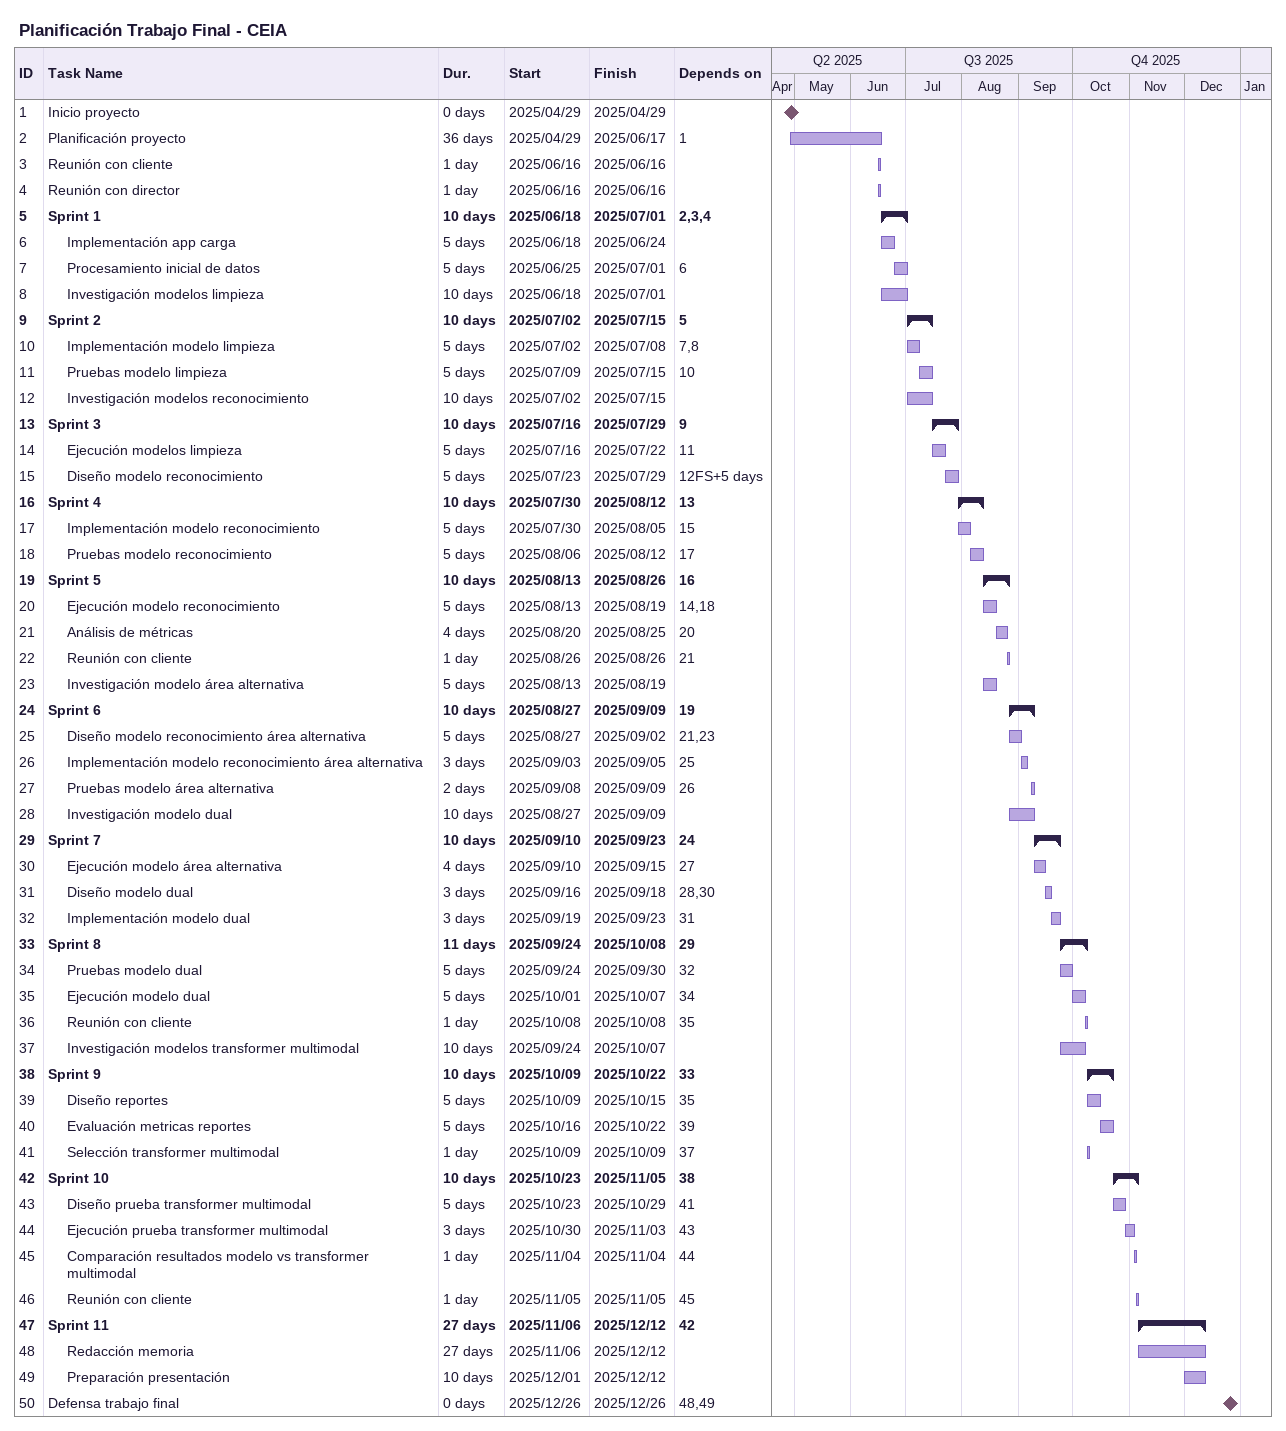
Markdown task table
Planificación Trabajo Final - CEIA

| ID | Level | Task | Duration | Start | Finish | Predecessors |
|---|---|---|---|---|---|---|
| 1 | 1 | Inicio proyecto | 0d | 2025-04-29 | 2025-04-29 |  |
| 2 | 1 | Planificación proyecto | 36d | 2025-04-29 | 2025-06-17 | 1 |
| 3 | 1 | Reunión con cliente | 1d | 2025-06-16 | 2025-06-16 |  |
| 4 | 1 | Reunión con director | 1d | 2025-06-16 | 2025-06-16 |  |
| 5 | 1 | **Sprint 1** | 10d | 2025-06-18 | 2025-07-01 | 2, 3, 4 |
| 6 | 2 | Implementación app carga | 5d | 2025-06-18 | 2025-06-24 |  |
| 7 | 2 | Procesamiento inicial de datos | 5d | 2025-06-25 | 2025-07-01 | 6 |
| 8 | 2 | Investigación modelos limpieza | 10d | 2025-06-18 | 2025-07-01 |  |
| 9 | 1 | **Sprint 2** | 10d | 2025-07-02 | 2025-07-15 | 5 |
| 10 | 2 | Implementación modelo limpieza | 5d | 2025-07-02 | 2025-07-08 | 7, 8 |
| 11 | 2 | Pruebas modelo limpieza | 5d | 2025-07-09 | 2025-07-15 | 10 |
| 12 | 2 | Investigación modelos reconocimiento | 10d | 2025-07-02 | 2025-07-15 |  |
| 13 | 1 | **Sprint 3** | 10d | 2025-07-16 | 2025-07-29 | 9 |
| 14 | 2 | Ejecución modelos limpieza | 5d | 2025-07-16 | 2025-07-22 | 11 |
| 15 | 2 | Diseño modelo reconocimiento | 5d | 2025-07-23 | 2025-07-29 | 12FS+5d |
| 16 | 1 | **Sprint 4** | 10d | 2025-07-30 | 2025-08-12 | 13 |
| 17 | 2 | Implementación modelo reconocimiento | 5d | 2025-07-30 | 2025-08-05 | 15 |
| 18 | 2 | Pruebas modelo reconocimiento | 5d | 2025-08-06 | 2025-08-12 | 17 |
| 19 | 1 | **Sprint 5** | 10d | 2025-08-13 | 2025-08-26 | 16 |
| 20 | 2 | Ejecución modelo reconocimiento | 5d | 2025-08-13 | 2025-08-19 | 14, 18 |
| 21 | 2 | Análisis de métricas | 4d | 2025-08-20 | 2025-08-25 | 20 |
| 22 | 2 | Reunión con cliente | 1d | 2025-08-26 | 2025-08-26 | 21 |
| 23 | 2 | Investigación modelo área alternativa | 5d | 2025-08-13 | 2025-08-19 |  |
| 24 | 1 | **Sprint 6** | 10d | 2025-08-27 | 2025-09-09 | 19 |
| 25 | 2 | Diseño modelo reconocimiento área alternativa | 5d | 2025-08-27 | 2025-09-02 | 21, 23 |
| 26 | 2 | Implementación modelo reconocimiento área alternativa | 3d | 2025-09-03 | 2025-09-05 | 25 |
| 27 | 2 | Pruebas modelo área alternativa | 2d | 2025-09-08 | 2025-09-09 | 26 |
| 28 | 2 | Investigación modelo dual | 10d | 2025-08-27 | 2025-09-09 |  |
| 29 | 1 | **Sprint 7** | 10d | 2025-09-10 | 2025-09-23 | 24 |
| 30 | 2 | Ejecución modelo área alternativa | 4d | 2025-09-10 | 2025-09-15 | 27 |
| 31 | 2 | Diseño modelo dual | 3d | 2025-09-16 | 2025-09-18 | 28, 30 |
| 32 | 2 | Implementación modelo dual | 3d | 2025-09-19 | 2025-09-23 | 31 |
| 33 | 1 | **Sprint 8** | 11d | 2025-09-24 | 2025-10-08 | 29 |
| 34 | 2 | Pruebas modelo dual | 5d | 2025-09-24 | 2025-09-30 | 32 |
| 35 | 2 | Ejecución modelo dual | 5d | 2025-10-01 | 2025-10-07 | 34 |
| 36 | 2 | Reunión con cliente | 1d | 2025-10-08 | 2025-10-08 | 35 |
| 37 | 2 | Investigación modelos transformer multimodal | 10d | 2025-09-24 | 2025-10-07 |  |
| 38 | 1 | **Sprint 9** | 10d | 2025-10-09 | 2025-10-22 | 33 |
| 39 | 2 | Diseño reportes | 5d | 2025-10-09 | 2025-10-15 | 35 |
| 40 | 2 | Evaluación metricas reportes | 5d | 2025-10-16 | 2025-10-22 | 39 |
| 41 | 2 | Selección transformer multimodal | 1d | 2025-10-09 | 2025-10-09 | 37 |
| 42 | 1 | **Sprint 10** | 10d | 2025-10-23 | 2025-11-05 | 38 |
| 43 | 2 | Diseño prueba transformer multimodal | 5d | 2025-10-23 | 2025-10-29 | 41 |
| 44 | 2 | Ejecución prueba transformer multimodal | 3d | 2025-10-30 | 2025-11-03 | 43 |
| 45 | 2 | Comparación resultados modelo vs transformer multimodal | 1d | 2025-11-04 | 2025-11-04 | 44 |
| 46 | 2 | Reunión con cliente | 1d | 2025-11-05 | 2025-11-05 | 45 |
| 47 | 1 | **Sprint 11** | 27d | 2025-11-06 | 2025-12-12 | 42 |
| 48 | 2 | Redacción memoria | 27d | 2025-11-06 | 2025-12-12 |  |
| 49 | 2 | Preparación presentación | 10d | 2025-12-01 | 2025-12-12 |  |
| 50 | 1 | Defensa trabajo final | 0d | 2025-12-26 | 2025-12-26 | 48, 49 |
